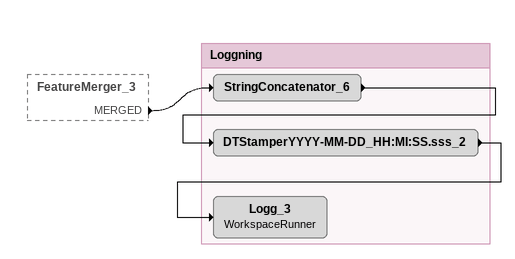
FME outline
FeatureMerger_3 [outside]
    MERGED -> StringConcatenator_6

Bookmark: Loggning
StringConcatenator_6
    -> DTStamperYYYY-MM-DD_HH:MI:SS.sss_2
DTStamperYYYY-MM-DD_HH:MI:SS.sss_2
    -> Logg_3
Logg_3: WorkspaceRunner
